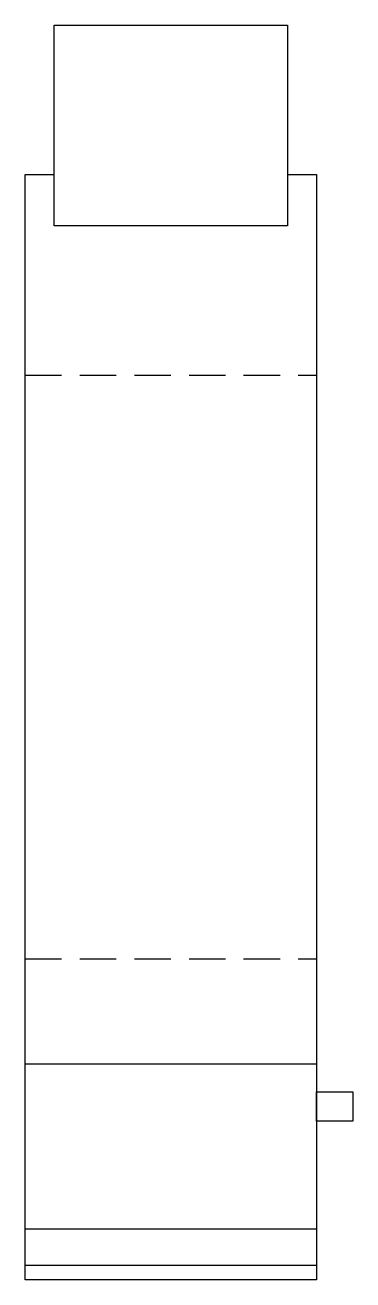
# Model space of a CAD drawing. Header units: inches. Extents: x 0 to 45, y 0 to 172.
import ezdxf

# ---------------------------------------------------------------- set-up
doc = ezdxf.new("R2010")
doc.units = ezdxf.units.IN
doc.linetypes.add('ASVLTYPE', pattern=[0.75, 0.5, -0.25])

# ---------------------------------------------------------------- blocks, each defined once
blk = doc.blocks.new('EM4H05-2')
at = {"color": 85, "linetype": 'ASVLTYPE', "ltscale": 10}
for p, q in [((0, 124), (40, 124)), ((0, 44), (40, 44))]:
    blk.add_line(p, q, dxfattribs=at)
at = {"color": 85}
for p, q in [((0, 29.63), (40, 29.63)), ((0, 7), (40, 7)), ((0, 2), (40, 2))]:
    blk.add_line(p, q, dxfattribs=at)
for points in [[(4, 172), (36, 172), (36, 144.47), (4, 144.47)], [(40, 25.78), (45, 25.78), (45, 21.78), (40, 21.78)]]:
    blk.add_lwpolyline(points, close=True, dxfattribs=at)
blk.add_lwpolyline([(36, 151.5), (40, 151.5), (40, 0), (0, 0), (0, 151.5), (4, 151.5)], dxfattribs=at)

msp = doc.modelspace()

# ---------------------------------------------------------------- block references
msp.add_blockref('EM4H05-2', (0, 0))

doc.saveas('drawing.dxf')
